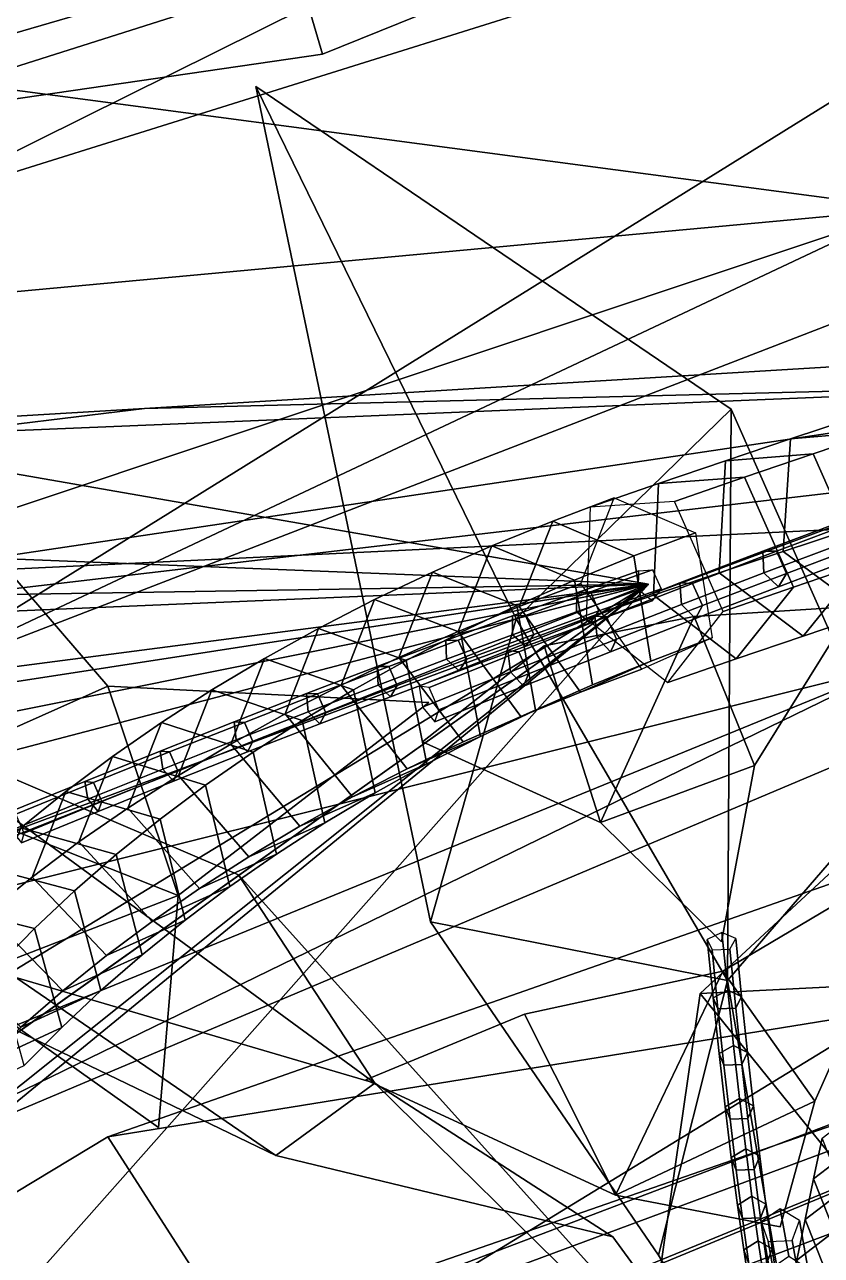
# Model space of a CAD drawing. Header units: metres. Extents: x -366 to 149, y -229 to 234.
# Drawn here: x -116.5 to -103.56, y -49.08 to -29.09 of the extents above; entities that cross this region are included whole.
import ezdxf

# ---------------------------------------------------------------- set-up
doc = ezdxf.new("R2010")
doc.units = ezdxf.units.M

msp = doc.modelspace()

# ---------------------------------------------------------------- linework, layer by layer
at = {"layer": 'coral-li_Intrnd', "color": 3}
for points in [[(-101.5412, -35.3433, 518.3214), (-102.6022, -35.6939, 519.582), (-104.0576, -35.8178, 518.3221), (-103.0247, -35.4764, 517.0956)], [(-103.0247, -35.4764, 517.0956), (-104.0576, -35.8178, 518.3221), (-104.177, -37.6442, 517.7133), (-103.1614, -37.3084, 516.5078)], [(-102.6022, -35.6939, 519.582), (-103.6903, -36.05922, 520.8151), (-105.1169, -36.1734, 519.5219), (-104.0576, -35.8178, 518.3221)], [(-101.8111, -37.4809, 519.7509), (-102.8992, -37.8461, 520.9839), (-103.6903, -36.05922, 520.8151), (-102.6022, -35.6939, 519.582)], [(-104.0576, -35.8178, 518.3221), (-105.1169, -36.1734, 519.5219), (-105.2186, -37.9939, 518.8925), (-104.177, -37.6442, 517.7133)], [(-105.1169, -36.1734, 519.5219), (-106.2019, -36.5431, 520.6939), (-106.2855, -38.3575, 520.0445), (-105.2186, -37.9939, 518.8925)], [(-103.6903, -36.05922, 520.8151), (-104.8049, -36.4388, 522.0198), (-106.2019, -36.5431, 520.6939), (-105.1169, -36.1734, 519.5219)], [(-102.8992, -37.8461, 520.9839), (-104.0138, -38.2258, 522.1887), (-104.8049, -36.4388, 522.0198), (-103.6903, -36.05922, 520.8151)], [(-106.2019, -36.5431, 520.6939), (-107.3121, -36.9265, 521.8378), (-107.3771, -38.7345, 521.1687), (-106.2855, -38.3575, 520.0445)], [(-104.8049, -36.4388, 522.0198), (-105.9452, -36.8326, 523.1956), (-107.3121, -36.9265, 521.8378), (-106.2019, -36.5431, 520.6939)], [(-104.0138, -38.2258, 522.1887), (-105.1541, -38.6196, 523.3644), (-105.9452, -36.8326, 523.1956), (-104.8049, -36.4388, 522.0198)], [(-106.9211, -36.7764, 522.3099), (-107.9193, -37.1515, 523.381), (-108.4653, -38.541, 522.3856), (-107.4671, -38.1659, 521.3145)], [(-105.6042, -37.3428, 523.3389), (-106.6024, -37.7179, 524.4099), (-107.9193, -37.1515, 523.381), (-106.9211, -36.7764, 522.3099)], [(-107.9193, -37.1515, 523.381), (-108.911, -37.5557, 524.4891), (-109.457, -38.9452, 523.4937), (-108.4653, -38.541, 522.3856)], [(-106.6024, -37.7179, 524.4099), (-107.5672, -38.1116, 525.4885), (-108.911, -37.5557, 524.4891), (-107.9193, -37.1515, 523.381)], [(-105.3298, -39.0519, 522.996), (-106.3279, -39.427, 524.0671), (-106.6024, -37.7179, 524.4099), (-105.6042, -37.3428, 523.3389)], [(-103.1614, -37.3084, 516.5078), (-104.177, -37.6442, 517.7133), (-102.7966, -38.6662, 518.5912), (-101.7637, -38.3248, 517.3647)], [(-108.911, -37.5557, 524.4891), (-109.8759, -37.9815, 525.6127), (-110.4219, -39.371, 524.6172), (-109.457, -38.9452, 523.4937)], [(-107.5672, -38.1116, 525.4885), (-108.5059, -38.5263, 526.5822), (-109.8759, -37.9815, 525.6127), (-108.911, -37.5557, 524.4891)], [(-102.7966, -38.6662, 518.5912), (-103.8559, -39.02186, 519.7909), (-102.8992, -37.8461, 520.9839), (-101.8111, -37.4809, 519.7509)], [(-106.3279, -39.427, 524.0671), (-107.2762, -39.8141, 525.1276), (-107.5672, -38.1116, 525.4885), (-106.6024, -37.7179, 524.4099)], [(-104.177, -37.6442, 517.7133), (-105.2186, -37.9939, 518.8925), (-103.8559, -39.02186, 519.7909), (-102.7966, -38.6662, 518.5912)], [(-109.8759, -37.9815, 525.6127), (-110.8133, -38.4287, 526.7512), (-111.3593, -39.8182, 525.7557), (-110.4219, -39.371, 524.6172)], [(-108.5059, -38.5263, 526.5822), (-109.4178, -38.9618, 527.6904), (-110.8133, -38.4287, 526.7512), (-109.8759, -37.9815, 525.6127)], [(-103.8559, -39.02186, 519.7909), (-104.9409, -39.3915, 520.963), (-104.0138, -38.2258, 522.1887), (-102.8992, -37.8461, 520.9839)], [(-107.2762, -39.8141, 525.1276), (-108.1988, -40.222, 526.2029), (-108.5059, -38.5263, 526.5822), (-107.5672, -38.1116, 525.4885)], [(-107.4671, -38.1659, 521.3145), (-108.4653, -38.541, 522.3856), (-107.4727, -39.9328, 522.8231), (-106.4745, -39.5576, 521.7521)], [(-105.2186, -37.9939, 518.8925), (-106.2855, -38.3575, 520.0445), (-104.9409, -39.3915, 520.963), (-103.8559, -39.02186, 519.7909)], [(-106.2855, -38.3575, 520.0445), (-107.3771, -38.7345, 521.1687), (-106.0511, -39.7749, 522.1068), (-104.9409, -39.3915, 520.963)], [(-104.9409, -39.3915, 520.963), (-106.0511, -39.7749, 522.1068), (-105.1541, -38.6196, 523.3644), (-104.0138, -38.2258, 522.1887)], [(-110.8133, -38.4287, 526.7512), (-111.7228, -38.8971, 527.9037), (-112.2688, -40.2866, 526.9083), (-111.3593, -39.8182, 525.7557)], [(-109.4178, -38.9618, 527.6904), (-110.3025, -39.4179, 528.8123), (-111.7228, -38.8971, 527.9037), (-110.8133, -38.4287, 526.7512)], [(-108.4653, -38.541, 522.3856), (-109.457, -38.9452, 523.4937), (-108.4375, -40.3264, 523.9018), (-107.4727, -39.9328, 522.8231)], [(-108.1988, -40.222, 526.2029), (-109.0951, -40.6503, 527.2925), (-109.4178, -38.9618, 527.6904), (-108.5059, -38.5263, 526.5822)], [(-111.7228, -38.8971, 527.9037), (-112.6036, -39.3863, 529.0697), (-113.1496, -40.7758, 528.0742), (-112.2688, -40.2866, 526.9083)], [(-110.3025, -39.4179, 528.8123), (-111.1594, -39.8942, 529.9471), (-112.6036, -39.3863, 529.0697), (-111.7228, -38.8971, 527.9037)], [(-109.457, -38.9452, 523.4937), (-110.4219, -39.371, 524.6172), (-109.3762, -40.7411, 524.9955), (-108.4375, -40.3264, 523.9018)], [(-109.0951, -40.6503, 527.2925), (-109.9646, -41.09888, 528.3954), (-110.3025, -39.4179, 528.8123), (-109.4178, -38.9618, 527.6904)], [(-106.4745, -39.5576, 521.7521), (-107.4727, -39.9328, 522.8231), (-106.3279, -39.427, 524.0671), (-105.3298, -39.0519, 522.996)], [(-112.6036, -39.3863, 529.0697), (-113.4554, -39.896, 530.2484), (-114.0014, -41.2855, 529.2529), (-113.1496, -40.7758, 528.0742)], [(-111.1594, -39.8942, 529.9471), (-111.988, -40.3906, 531.0944), (-113.4554, -39.896, 530.2484), (-112.6036, -39.3863, 529.0697)], [(-110.4219, -39.371, 524.6172), (-111.3593, -39.8182, 525.7557), (-110.2881, -41.1766, 526.1036), (-109.3762, -40.7411, 524.9955)], [(-109.9646, -41.09888, 528.3954), (-110.8068, -41.5673, 529.5113), (-111.1594, -39.8942, 529.9471), (-110.3025, -39.4179, 528.8123)], [(-107.4727, -39.9328, 522.8231), (-108.4375, -40.3264, 523.9018), (-107.2762, -39.8141, 525.1276), (-106.3279, -39.427, 524.0671)], [(-113.4554, -39.896, 530.2484), (-114.2776, -40.426, 531.4391), (-114.8236, -41.8155, 530.4437), (-114.0014, -41.2855, 529.2529)], [(-111.988, -40.3906, 531.0944), (-112.7878, -40.9066, 532.2534), (-114.2776, -40.426, 531.4391), (-113.4554, -39.896, 530.2484)], [(-111.3593, -39.8182, 525.7557), (-112.2688, -40.2866, 526.9083), (-111.1728, -41.6327, 527.2255), (-110.2881, -41.1766, 526.1036)], [(-110.8068, -41.5673, 529.5113), (-111.6211, -42.0555, 530.6393), (-111.988, -40.3906, 531.0944), (-111.1594, -39.8942, 529.9471)], [(-108.4375, -40.3264, 523.9018), (-109.3762, -40.7411, 524.9955), (-108.1988, -40.222, 526.2029), (-107.2762, -39.8141, 525.1276)], [(-112.2688, -40.2866, 526.9083), (-113.1496, -40.7758, 528.0742), (-112.0297, -42.109, 528.3604), (-111.1728, -41.6327, 527.2255)], [(-109.3762, -40.7411, 524.9955), (-110.2881, -41.1766, 526.1036), (-109.0951, -40.6503, 527.2925), (-108.1988, -40.222, 526.2029)], [(-114.2776, -40.426, 531.4391), (-115.0698, -40.976, 532.6412), (-115.6157, -42.3655, 531.6458), (-114.8236, -41.8155, 530.4437)], [(-112.7878, -40.9066, 532.2534), (-113.5583, -41.4421, 533.4235), (-115.0698, -40.976, 532.6412), (-114.2776, -40.426, 531.4391)], [(-111.6211, -42.0555, 530.6393), (-112.4071, -42.563, 531.7787), (-112.7878, -40.9066, 532.2534), (-111.988, -40.3906, 531.0944)], [(-113.1496, -40.7758, 528.0742), (-114.0014, -41.2855, 529.2529), (-112.8583, -42.6054, 529.5077), (-112.0297, -42.109, 528.3604)], [(-110.2881, -41.1766, 526.1036), (-111.1728, -41.6327, 527.2255), (-109.9646, -41.09888, 528.3954), (-109.0951, -40.6503, 527.2925)], [(-115.0698, -40.976, 532.6412), (-115.8313, -41.5455, 533.8539), (-116.3773, -42.935, 532.8584), (-115.6157, -42.3655, 531.6458)], [(-113.5583, -41.4421, 533.4235), (-114.299, -41.9966, 534.6038), (-115.8313, -41.5455, 533.8539), (-115.0698, -40.976, 532.6412)], [(-112.4071, -42.563, 531.7787), (-113.1643, -43.08955, 532.9291), (-113.5583, -41.4421, 533.4235), (-112.7878, -40.9066, 532.2534)], [(-111.1728, -41.6327, 527.2255), (-112.0297, -42.109, 528.3604), (-110.8068, -41.5673, 529.5113), (-109.9646, -41.09888, 528.3954)], [(-114.0014, -41.2855, 529.2529), (-114.8236, -41.8155, 530.4437), (-113.6581, -43.1215, 530.6667), (-112.8583, -42.6054, 529.5077)], [(-115.8313, -41.5455, 533.8539), (-116.5618, -42.1342, 535.0764), (-117.1078, -43.5237, 534.0809), (-116.3773, -42.935, 532.8584)], [(-114.299, -41.9966, 534.6038), (-115.0096, -42.5698, 535.7936), (-116.5618, -42.1342, 535.0764), (-115.8313, -41.5455, 533.8539)], [(-113.1643, -43.08955, 532.9291), (-113.8923, -43.6348, 534.0895), (-114.299, -41.9966, 534.6038), (-113.5583, -41.4421, 533.4235)], [(-112.0297, -42.109, 528.3604), (-112.8583, -42.6054, 529.5077), (-111.6211, -42.0555, 530.6393), (-110.8068, -41.5673, 529.5113)], [(-114.8236, -41.8155, 530.4437), (-115.6157, -42.3655, 531.6458), (-114.4286, -43.6569, 531.8367), (-113.6581, -43.1215, 530.6667)], [(-115.0096, -42.5698, 535.7936), (-115.6895, -43.1615, 536.9923), (-117.2608, -42.7419, 536.308), (-116.5618, -42.1342, 535.0764)], [(-113.8923, -43.6348, 534.0895), (-114.5905, -44.1985, 535.2593), (-115.0096, -42.5698, 535.7936), (-114.299, -41.9966, 534.6038)], [(-112.8583, -42.6054, 529.5077), (-113.6581, -43.1215, 530.6667), (-112.4071, -42.563, 531.7787), (-111.6211, -42.0555, 530.6393)], [(-115.6157, -42.3655, 531.6458), (-116.3773, -42.935, 532.8584), (-115.1693, -44.2114, 533.017), (-114.4286, -43.6569, 531.8367)], [(-114.5905, -44.1985, 535.2593), (-115.2587, -44.7803, 536.4379), (-115.6895, -43.1615, 536.9923), (-115.0096, -42.5698, 535.7936)], [(-113.6581, -43.1215, 530.6667), (-114.4286, -43.6569, 531.8367), (-113.1643, -43.08955, 532.9291), (-112.4071, -42.563, 531.7787)], [(-115.6895, -43.1615, 536.9923), (-116.3383, -43.7711, 538.1992), (-117.928, -43.3681, 537.548), (-117.2608, -42.7419, 536.308)], [(-116.3773, -42.935, 532.8584), (-117.1078, -43.5237, 534.0809), (-115.8799, -44.7847, 534.2068), (-115.1693, -44.2114, 533.017)], [(-115.2587, -44.7803, 536.4379), (-115.8963, -45.3798, 537.6244), (-116.3383, -43.7711, 538.1992), (-115.6895, -43.1615, 536.9923)], [(-114.4286, -43.6569, 531.8367), (-115.1693, -44.2114, 533.017), (-113.8923, -43.6348, 534.0895), (-113.1643, -43.08955, 532.9291)], [(-116.3383, -43.7711, 538.1992), (-116.9558, -44.3985, 539.4135), (-118.5629, -44.01249, 538.7955), (-117.928, -43.3681, 537.548)], [(-117.1078, -43.5237, 534.0809), (-117.8068, -44.1314, 535.3125), (-116.5598, -45.3763, 535.4056), (-115.8799, -44.7847, 534.2068)], [(-115.8963, -45.3798, 537.6244), (-116.503, -45.9967, 538.8182), (-116.9558, -44.3985, 539.4135), (-116.3383, -43.7711, 538.1992)], [(-115.1693, -44.2114, 533.017), (-115.8799, -44.7847, 534.2068), (-114.5905, -44.1985, 535.2593), (-113.8923, -43.6348, 534.0895)], [(-115.8799, -44.7847, 534.2068), (-116.5598, -45.3763, 535.4056), (-115.2587, -44.7803, 536.4379), (-114.5905, -44.1985, 535.2593)], [(-116.5598, -45.3763, 535.4056), (-117.2086, -45.986, 536.6125), (-115.8963, -45.3798, 537.6244), (-115.2587, -44.7803, 536.4379)], [(-117.2086, -45.986, 536.6125), (-117.8261, -46.6133, 537.8267), (-116.503, -45.9967, 538.8182), (-115.8963, -45.3798, 537.6244)], [(-101.5056, -45.6181, 558.7288), (-101.6423, -46.2773, 560.8881), (-103.6843, -47.8383, 560.2822), (-103.5476, -47.1791, 558.123)], [(-101.6423, -46.2773, 560.8881), (-101.779, -46.9366, 563.0473), (-103.8209, -48.4976, 562.4415), (-103.6843, -47.8383, 560.2822)], [(-101.779, -46.9366, 563.0473), (-101.9156, -47.5958, 565.2065), (-103.9576, -49.1568, 564.6007), (-103.8209, -48.4976, 562.4415)], [(-103.5476, -47.1791, 558.123), (-103.6843, -47.8383, 560.2822), (-102.7421, -50.2138, 559.6166), (-102.6054, -49.5545, 557.4574)], [(-101.9156, -47.5958, 565.2065), (-102.0523, -48.2551, 567.3658), (-104.0943, -49.8161, 566.7599), (-103.9576, -49.1568, 564.6007)], [(-103.6843, -47.8383, 560.2822), (-103.8209, -48.4976, 562.4415), (-102.8788, -50.873, 561.7759), (-102.7421, -50.2138, 559.6166)], [(-102.0523, -48.2551, 567.3658), (-102.189, -48.9143, 569.525), (-104.231, -50.4753, 568.9192), (-104.0943, -49.8161, 566.7599)], [(-103.8209, -48.4976, 562.4415), (-103.9576, -49.1568, 564.6007), (-103.0154, -51.5322, 563.9351), (-102.8788, -50.873, 561.7759)], [(-102.189, -48.9143, 569.525), (-102.3257, -49.5735, 571.6843), (-104.3676, -51.1345, 571.0784), (-104.231, -50.4753, 568.9192)]]:
    msp.add_3dface(points, dxfattribs=at)
at = {"layer": 'coral-li_Leaf', "color": 3}
for points in [[(-117.1579, -37.5018, 515.9813), (-118.6528, -41.4009, 518.6143), (-115.1442, -39.8327, 519.3065)], [(-117.1579, -37.5018, 515.9813), (-115.1442, -39.8327, 519.3065), (-118.6528, -41.4009, 518.6143)], [(-103.0378, -38.5412, 608.0333), (-105.6269, -38.7051, 610.5603), (-104.6453, -41.1228, 609.3778)], [(-103.0378, -38.5412, 608.0333), (-104.6453, -41.1228, 609.3778), (-105.6269, -38.7051, 610.5603)], [(-107.1477, -42.05173, 609.5911), (-105.6269, -38.7051, 610.5603), (-108.0611, -39.1805, 610.2941)], [(-107.1477, -42.05173, 609.5911), (-108.0611, -39.1805, 610.2941), (-105.6269, -38.7051, 610.5603)], [(-104.6453, -41.1228, 609.3778), (-105.6269, -38.7051, 610.5603), (-107.1477, -42.05173, 609.5911)], [(-104.6453, -41.1228, 609.3778), (-107.1477, -42.05173, 609.5911), (-105.6269, -38.7051, 610.5603)], [(-108.0611, -39.1805, 610.2941), (-110.0364, -40.7396, 608.5234), (-107.1477, -42.05173, 609.5911)], [(-108.0611, -39.1805, 610.2941), (-107.1477, -42.05173, 609.5911), (-110.0364, -40.7396, 608.5234)], [(-115.1442, -39.8327, 519.3065), (-118.6528, -41.4009, 518.6143), (-114.0018, -43.2334, 519.9787)], [(-115.1442, -39.8327, 519.3065), (-114.0018, -43.2334, 519.9787), (-118.6528, -41.4009, 518.6143)], [(-115.1442, -39.8327, 519.3065), (-114.0018, -43.2334, 519.9787), (-109.9317, -40.1001, 518.6848)], [(-115.1442, -39.8327, 519.3065), (-109.9317, -40.1001, 518.6848), (-114.0018, -43.2334, 519.9787)], [(-104.6453, -41.1228, 609.3778), (-107.1477, -42.05173, 609.5911), (-105.1828, -43.9892, 606.855)], [(-104.6453, -41.1228, 609.3778), (-105.1828, -43.9892, 606.855), (-107.1477, -42.05173, 609.5911)], [(-114.0018, -43.2334, 519.9787), (-118.6528, -41.4009, 518.6143), (-117.6524, -44.644, 518.4073)], [(-114.0018, -43.2334, 519.9787), (-117.6524, -44.644, 518.4073), (-118.6528, -41.4009, 518.6143)], [(-101.8476, -42.5002, 601.1027), (-105.1578, -44.4648, 604.0693), (-103.6637, -46.5741, 601.2239)], [(-101.8476, -42.5002, 601.1027), (-103.6637, -46.5741, 601.2239), (-105.1578, -44.4648, 604.0693)], [(-117.6524, -44.644, 518.4073), (-114.3262, -47.00525, 517.4311), (-114.0018, -43.2334, 519.9787)], [(-117.6524, -44.644, 518.4073), (-114.0018, -43.2334, 519.9787), (-114.3262, -47.00525, 517.4311)], [(-106.9038, -48.1025, 600.9482), (-105.1578, -44.4648, 604.0693), (-108.3784, -45.1605, 603.4794)], [(-106.9038, -48.1025, 600.9482), (-108.3784, -45.1605, 603.4794), (-105.1578, -44.4648, 604.0693)], [(-103.6637, -46.5741, 601.2239), (-105.1578, -44.4648, 604.0693), (-106.9038, -48.1025, 600.9482)], [(-103.6637, -46.5741, 601.2239), (-106.9038, -48.1025, 600.9482), (-105.1578, -44.4648, 604.0693)], [(-108.3784, -45.1605, 603.4794), (-110.9559, -46.2322, 600.437), (-106.9038, -48.1025, 600.9482)], [(-108.3784, -45.1605, 603.4794), (-106.9038, -48.1025, 600.9482), (-110.9559, -46.2322, 600.437)], [(-103.6637, -46.5741, 601.2239), (-106.9038, -48.1025, 600.9482), (-104.2265, -48.617, 596.5032)], [(-103.6637, -46.5741, 601.2239), (-104.2265, -48.617, 596.5032), (-106.9038, -48.1025, 600.9482)]]:
    msp.add_3dface(points, dxfattribs=at)
at = {"layer": 'coral-li_Mrstm', "color": 3}
for points in [[(-118.4546, -32.04258, 279.9738), (-119.4321, -28.4368, 283.4727), (-98.9349, -22.3483, 275.5205)], [(-118.4546, -32.04258, 279.9738), (-98.9349, -22.3483, 275.5205), (-119.4321, -28.4368, 283.4727)], [(-97.9036, -25.6013, 272.4305), (-118.4546, -32.04258, 279.9738), (-98.9349, -22.3483, 275.5205)], [(-97.9036, -25.6013, 272.4305), (-98.9349, -22.3483, 275.5205), (-118.4546, -32.04258, 279.9738)], [(-90.7931, -22.5023, 268.744), (-118.7773, -39.894, 277.6938), (-91.2236, -26.898, 266.1574)], [(-90.7931, -22.5023, 268.744), (-91.2236, -26.898, 266.1574), (-118.7773, -39.894, 277.6938)], [(-95.7232, -23.1286, 504.4476), (-126.767, -32.9821, 529.5128), (-125.0098, -31.1182, 533.338)], [(-95.7232, -23.1286, 504.4476), (-125.0098, -31.1182, 533.338), (-126.767, -32.9821, 529.5128)], [(-125.0098, -31.1182, 533.338), (-121.2936, -30.5741, 535.829), (-95.7232, -23.1286, 504.4476)], [(-125.0098, -31.1182, 533.338), (-95.7232, -23.1286, 504.4476), (-121.2936, -30.5741, 535.829)], [(-95.7232, -23.1286, 504.4476), (-111.6607, -29.5664, 541.7789), (-112.9372, -25.2198, 542.5985)], [(-95.7232, -23.1286, 504.4476), (-112.9372, -25.2198, 542.5985), (-111.6607, -29.5664, 541.7789)], [(-123.5928, -31.3062, 561.1523), (-124.8449, -26.4197, 562.0203), (-112.9372, -25.2198, 542.5985)], [(-123.5928, -31.3062, 561.1523), (-112.9372, -25.2198, 542.5985), (-124.8449, -26.4197, 562.0203)], [(-111.6607, -29.5664, 541.7789), (-123.5928, -31.3062, 561.1523), (-112.9372, -25.2198, 542.5985)], [(-111.6607, -29.5664, 541.7789), (-112.9372, -25.2198, 542.5985), (-123.5928, -31.3062, 561.1523)], [(-91.2236, -26.898, 266.1574), (-118.7773, -39.894, 277.6938), (-90.8768, -29.113, 261.5561)], [(-91.2236, -26.898, 266.1574), (-90.8768, -29.113, 261.5561), (-118.7773, -39.894, 277.6938)], [(-102.129, -32.0788, 415.1698), (-123.4346, -29.2529, 420.9068), (-101.2744, -27.6951, 415.7739)], [(-102.129, -32.0788, 415.1698), (-101.2744, -27.6951, 415.7739), (-123.4346, -29.2529, 420.9068)], [(-102.129, -32.0788, 415.1698), (-124.385, -34.144, 419.7353), (-123.4346, -29.2529, 420.9068)], [(-102.129, -32.0788, 415.1698), (-123.4346, -29.2529, 420.9068), (-124.385, -34.144, 419.7353)], [(-109.9038, -43.6637, 652.867), (-112.7439, -30.09448, 684.0679), (-108.5135, -38.7383, 652.946)], [(-109.9038, -43.6637, 652.867), (-108.5135, -38.7383, 652.946), (-112.7439, -30.09448, 684.0679)], [(-108.5135, -38.7383, 652.946), (-112.7439, -30.09448, 684.0679), (-105.021, -35.3362, 651.3881)], [(-108.5135, -38.7383, 652.946), (-105.021, -35.3362, 651.3881), (-112.7439, -30.09448, 684.0679)], [(-122.6942, -38.9594, 420.1253), (-124.385, -34.144, 419.7353), (-102.129, -32.0788, 415.1698)], [(-122.6942, -38.9594, 420.1253), (-102.129, -32.0788, 415.1698), (-124.385, -34.144, 419.7353)], [(-100.4793, -36.3549, 415.6033), (-122.6942, -38.9594, 420.1253), (-102.129, -32.0788, 415.1698)], [(-100.4793, -36.3549, 415.6033), (-102.129, -32.0788, 415.1698), (-122.6942, -38.9594, 420.1253)], [(-106.3637, -38.1753, 522.3395), (-135.5989, -33.08461, 550.7729), (-137.9554, -36.9293, 549.8459)], [(-106.3637, -38.1753, 522.3395), (-137.9554, -36.9293, 549.8459), (-135.5989, -33.08461, 550.7729)], [(-97.9358, -34.9085, 423.3105), (-114.5523, -35.3263, 438.0937), (-94.9174, -34.1315, 426.5658)], [(-97.9358, -34.9085, 423.3105), (-94.9174, -34.1315, 426.5658), (-114.5523, -35.3263, 438.0937)], [(-98.7364, -37.06565, 419.323), (-118.9743, -38.04308, 429.8209), (-97.9358, -34.9085, 423.3105)], [(-98.7364, -37.06565, 419.323), (-97.9358, -34.9085, 423.3105), (-118.9743, -38.04308, 429.8209)], [(-118.9743, -38.04308, 429.8209), (-117.928, -35.735, 434.268), (-97.9358, -34.9085, 423.3105)], [(-118.9743, -38.04308, 429.8209), (-97.9358, -34.9085, 423.3105), (-117.928, -35.735, 434.268)], [(-97.9358, -34.9085, 423.3105), (-117.928, -35.735, 434.268), (-114.5523, -35.3263, 438.0937)], [(-97.9358, -34.9085, 423.3105), (-114.5523, -35.3263, 438.0937), (-117.928, -35.735, 434.268)], [(-117.928, -35.735, 434.268), (-146.1469, -37.2098, 450.4762), (-114.5523, -35.3263, 438.0937)], [(-117.928, -35.735, 434.268), (-114.5523, -35.3263, 438.0937), (-146.1469, -37.2098, 450.4762)], [(-105.0827, -44.6168, 631.1719), (-108.5135, -38.7383, 652.946), (-105.021, -35.3362, 651.3881)], [(-105.0827, -44.6168, 631.1719), (-105.021, -35.3362, 651.3881), (-108.5135, -38.7383, 652.946)], [(-105.0827, -44.6168, 631.1719), (-105.021, -35.3362, 651.3881), (-102.3275, -41.4245, 629.5815)], [(-105.0827, -44.6168, 631.1719), (-102.3275, -41.4245, 629.5815), (-105.021, -35.3362, 651.3881)], [(-137.9554, -36.9293, 549.8459), (-139.5898, -39.5834, 546.5908), (-106.3637, -38.1753, 522.3395)], [(-137.9554, -36.9293, 549.8459), (-106.3637, -38.1753, 522.3395), (-139.5898, -39.5834, 546.5908)], [(-102.3256, -39.4859, 409.3451), (-123.8927, -44.872, 408.5192), (-102.6962, -36.992, 405.6096)], [(-102.3256, -39.4859, 409.3451), (-102.6962, -36.992, 405.6096), (-123.8927, -44.872, 408.5192)], [(-106.3637, -38.1753, 522.3395), (-143.0852, -43.8378, 539.9048), (-141.9298, -47.4976, 542.4475)], [(-106.3637, -38.1753, 522.3395), (-141.9298, -47.4976, 542.4475), (-143.0852, -43.8378, 539.9048)], [(-141.9298, -47.4976, 542.4475), (-139.7084, -51.4185, 542.5093), (-106.3637, -38.1753, 522.3395)], [(-141.9298, -47.4976, 542.4475), (-106.3637, -38.1753, 522.3395), (-139.7084, -51.4185, 542.5093)], [(-106.3637, -38.1753, 522.3395), (-135.8958, -59.1581, 541.7469), (-134.5318, -58.2025, 546.0388)], [(-106.3637, -38.1753, 522.3395), (-134.5318, -58.2025, 546.0388), (-135.8958, -59.1581, 541.7469)], [(-134.5318, -58.2025, 546.0388), (-130.9982, -57.8335, 548.8116), (-106.3637, -38.1753, 522.3395)], [(-134.5318, -58.2025, 546.0388), (-106.3637, -38.1753, 522.3395), (-130.9982, -57.8335, 548.8116)], [(-128.0639, -41.00403, 558.0787), (-130.805, -38.5736, 555.4536), (-106.3637, -38.1753, 522.3395)], [(-128.0639, -41.00403, 558.0787), (-106.3637, -38.1753, 522.3395), (-130.805, -38.5736, 555.4536)], [(-106.3637, -38.1753, 522.3395), (-123.713, -41.6587, 559.4332), (-128.0639, -41.00403, 558.0787)], [(-106.3637, -38.1753, 522.3395), (-128.0639, -41.00403, 558.0787), (-123.713, -41.6587, 559.4332)], [(-106.3637, -38.1753, 522.3395), (-123.7424, -57.791, 553.9982), (-125.8329, -54.1286, 555.8452)], [(-106.3637, -38.1753, 522.3395), (-125.8329, -54.1286, 555.8452), (-123.7424, -57.791, 553.9982)], [(-125.8329, -54.1286, 555.8452), (-125.4125, -49.7751, 556.9324), (-106.3637, -38.1753, 522.3395)], [(-125.8329, -54.1286, 555.8452), (-106.3637, -38.1753, 522.3395), (-125.4125, -49.7751, 556.9324)], [(-105.5261, -44.8292, 653.3256), (-98.2357, -38.06346, 685.9869), (-100.4805, -44.5704, 654.1465)], [(-105.5261, -44.8292, 653.3256), (-100.4805, -44.5704, 654.1465), (-98.2357, -38.06346, 685.9869)], [(-109.9038, -43.6637, 652.867), (-108.5135, -38.7383, 652.946), (-105.0827, -44.6168, 631.1719)], [(-109.9038, -43.6637, 652.867), (-105.0827, -44.6168, 631.1719), (-108.5135, -38.7383, 652.946)], [(-102.3256, -39.4859, 409.3451), (-123.2395, -48.04107, 412.4852), (-123.8927, -44.872, 408.5192)], [(-102.3256, -39.4859, 409.3451), (-123.8927, -44.872, 408.5192), (-123.2395, -48.04107, 412.4852)], [(-121.0747, -48.6159, 417.0876), (-123.2395, -48.04107, 412.4852), (-102.3256, -39.4859, 409.3451)], [(-121.0747, -48.6159, 417.0876), (-102.3256, -39.4859, 409.3451), (-123.2395, -48.04107, 412.4852)], [(-100.3174, -39.8528, 413.4715), (-121.0747, -48.6159, 417.0876), (-102.3256, -39.4859, 409.3451)], [(-100.3174, -39.8528, 413.4715), (-102.3256, -39.4859, 409.3451), (-121.0747, -48.6159, 417.0876)], [(-110.8132, -46.2819, 630.8819), (-116.6383, -44.5665, 652.872), (-118.8107, -40.4232, 650.7953)], [(-110.8132, -46.2819, 630.8819), (-118.8107, -40.4232, 650.7953), (-116.6383, -44.5665, 652.872)], [(-110.8132, -46.2819, 630.8819), (-118.8107, -40.4232, 650.7953), (-113.0226, -42.9012, 628.8817)], [(-110.8132, -46.2819, 630.8819), (-113.0226, -42.9012, 628.8817), (-118.8107, -40.4232, 650.7953)], [(-97.5392, -40.9857, 419.4005), (-115.1452, -47.1552, 432.542), (-95.6418, -43.9964, 422.3211)], [(-97.5392, -40.9857, 419.4005), (-95.6418, -43.9964, 422.3211), (-115.1452, -47.1552, 432.542)], [(-86.774, -41.1978, 416.1707), (-122.3702, -54.4127, 431.8981), (-121.2008, -58.8493, 432.2769)], [(-86.774, -41.1978, 416.1707), (-121.2008, -58.8493, 432.2769), (-122.3702, -54.4127, 431.8981)], [(-121.2008, -58.8493, 432.2769), (-119.1569, -62.33, 430.2724), (-86.774, -41.1978, 416.1707)], [(-121.2008, -58.8493, 432.2769), (-86.774, -41.1978, 416.1707), (-119.1569, -62.33, 430.2724)], [(-116.9625, -53.6803, 442.4201), (-118.8349, -54.3539, 438.3764), (-86.774, -41.1978, 416.1707)], [(-116.9625, -53.6803, 442.4201), (-86.774, -41.1978, 416.1707), (-118.8349, -54.3539, 438.3764)], [(-86.774, -41.1978, 416.1707), (-114.4417, -50.8179, 444.9982), (-116.9625, -53.6803, 442.4201)], [(-86.774, -41.1978, 416.1707), (-116.9625, -53.6803, 442.4201), (-114.4417, -50.8179, 444.9982)], [(-86.774, -41.1978, 416.1707), (-116.4929, -67.7962, 426.0897), (-114.827, -68.9827, 430.2142)], [(-86.774, -41.1978, 416.1707), (-114.827, -68.9827, 430.2142), (-116.4929, -67.7962, 426.0897)], [(-114.827, -68.9827, 430.2142), (-111.1251, -70.05676, 432.5495), (-86.774, -41.1978, 416.1707)], [(-114.827, -68.9827, 430.2142), (-86.774, -41.1978, 416.1707), (-111.1251, -70.05676, 432.5495)], [(-107.7963, -60.7831, 446.6776), (-110.4329, -57.2386, 445.7853), (-86.774, -41.1978, 416.1707)], [(-107.7963, -60.7831, 446.6776), (-86.774, -41.1978, 416.1707), (-110.4329, -57.2386, 445.7853)], [(-86.774, -41.1978, 416.1707), (-103.4673, -62.2264, 447.2867), (-107.7963, -60.7831, 446.6776)], [(-86.774, -41.1978, 416.1707), (-107.7963, -60.7831, 446.6776), (-103.4673, -62.2264, 447.2867)], [(-86.774, -41.1978, 416.1707), (-104.8772, -72.5976, 435.5459), (-106.59, -70.1709, 439.0633)], [(-86.774, -41.1978, 416.1707), (-106.59, -70.1709, 439.0633), (-104.8772, -72.5976, 435.5459)], [(-106.59, -70.1709, 439.0633), (-105.7643, -66.9281, 442.0821), (-86.774, -41.1978, 416.1707)], [(-106.59, -70.1709, 439.0633), (-86.774, -41.1978, 416.1707), (-105.7643, -66.9281, 442.0821)], [(-112.4171, -47.4567, 653.0377), (-124.9788, -41.4065, 684.2031), (-116.6383, -44.5665, 652.872)], [(-112.4171, -47.4567, 653.0377), (-116.6383, -44.5665, 652.872), (-124.9788, -41.4065, 684.2031)], [(-105.0827, -44.6168, 631.1719), (-102.3275, -41.4245, 629.5815), (-103.5697, -53.4119, 590.2263)], [(-105.0827, -44.6168, 631.1719), (-103.5697, -53.4119, 590.2263), (-102.3275, -41.4245, 629.5815)], [(-98.5107, -42.6983, 415.8049), (-116.4359, -53.6521, 424.7175), (-98.3393, -46.8092, 413.7395)], [(-98.5107, -42.6983, 415.8049), (-98.3393, -46.8092, 413.7395), (-116.4359, -53.6521, 424.7175)], [(-110.8132, -46.2819, 630.8819), (-113.0226, -42.9012, 628.8817), (-103.5697, -53.4119, 590.2263)], [(-110.8132, -46.2819, 630.8819), (-103.5697, -53.4119, 590.2263), (-113.0226, -42.9012, 628.8817)], [(-106.2017, -49.07965, 631.0107), (-109.9038, -43.6637, 652.867), (-105.0827, -44.6168, 631.1719)], [(-106.2017, -49.07965, 631.0107), (-105.0827, -44.6168, 631.1719), (-109.9038, -43.6637, 652.867)], [(-115.1452, -47.1552, 432.542), (-112.9472, -50.577, 435.6499), (-95.6418, -43.9964, 422.3211)], [(-115.1452, -47.1552, 432.542), (-95.6418, -43.9964, 422.3211), (-112.9472, -50.577, 435.6499)], [(-95.6418, -43.9964, 422.3211), (-112.9472, -50.577, 435.6499), (-109.7345, -54.5528, 435.9147)], [(-95.6418, -43.9964, 422.3211), (-109.7345, -54.5528, 435.9147), (-112.9472, -50.577, 435.6499)], [(-95.6418, -43.9964, 422.3211), (-109.7345, -54.5528, 435.9147), (-92.5634, -47.2513, 422.8116)], [(-95.6418, -43.9964, 422.3211), (-92.5634, -47.2513, 422.8116), (-109.7345, -54.5528, 435.9147)], [(-112.4171, -47.4567, 653.0377), (-116.6383, -44.5665, 652.872), (-110.8132, -46.2819, 630.8819)], [(-112.4171, -47.4567, 653.0377), (-110.8132, -46.2819, 630.8819), (-116.6383, -44.5665, 652.872)], [(-105.5261, -44.8292, 653.3256), (-100.4805, -44.5704, 654.1465), (-101.743, -49.5152, 631.9116)], [(-105.5261, -44.8292, 653.3256), (-101.743, -49.5152, 631.9116), (-100.4805, -44.5704, 654.1465)], [(-103.5697, -53.4119, 590.2263), (-106.2017, -49.07965, 631.0107), (-105.0827, -44.6168, 631.1719)], [(-103.5697, -53.4119, 590.2263), (-105.0827, -44.6168, 631.1719), (-106.2017, -49.07965, 631.0107)], [(-106.2569, -49.8821, 631.0845), (-105.5261, -44.8292, 653.3256), (-101.743, -49.5152, 631.9116)], [(-106.2569, -49.8821, 631.0845), (-101.743, -49.5152, 631.9116), (-105.5261, -44.8292, 653.3256)], [(-106.9473, -48.7813, 630.923), (-112.4171, -47.4567, 653.0377), (-110.8132, -46.2819, 630.8819)], [(-106.9473, -48.7813, 630.923), (-110.8132, -46.2819, 630.8819), (-112.4171, -47.4567, 653.0377)], [(-103.5697, -53.4119, 590.2263), (-106.9473, -48.7813, 630.923), (-110.8132, -46.2819, 630.8819)], [(-103.5697, -53.4119, 590.2263), (-110.8132, -46.2819, 630.8819), (-106.9473, -48.7813, 630.923)], [(-116.4359, -53.6521, 424.7175), (-116.2111, -58.1389, 422.2646), (-98.3393, -46.8092, 413.7395)], [(-116.4359, -53.6521, 424.7175), (-98.3393, -46.8092, 413.7395), (-116.2111, -58.1389, 422.2646)], [(-98.3393, -46.8092, 413.7395), (-116.2111, -58.1389, 422.2646), (-115.4741, -60.4185, 417.7415)], [(-98.3393, -46.8092, 413.7395), (-115.4741, -60.4185, 417.7415), (-116.2111, -58.1389, 422.2646)], [(-98.3393, -46.8092, 413.7395), (-115.4741, -60.4185, 417.7415), (-97.3434, -49.00909, 409.9342)], [(-98.3393, -46.8092, 413.7395), (-97.3434, -49.00909, 409.9342), (-115.4741, -60.4185, 417.7415)], [(-115.1452, -47.1552, 432.542), (-137.5112, -60.6544, 454.5244), (-112.9472, -50.577, 435.6499)], [(-115.1452, -47.1552, 432.542), (-112.9472, -50.577, 435.6499), (-137.5112, -60.6544, 454.5244)]]:
    msp.add_3dface(points, dxfattribs=at)
at = {"layer": 'coral-li_Petiole', "color": 3}
for points in [[(-102.9622, -37.142, 515.0259), (-104.2872, -37.6415, 515.9481), (-104.5106, -37.6411, 515.6273), (-103.1997, -37.1469, 514.7154)], [(-103.1997, -37.1469, 514.7154), (-104.5106, -37.6411, 515.6273), (-104.4908, -37.9956, 515.4636), (-103.1886, -37.5047, 514.5581)], [(-102.8019, -37.5042, 515.0601), (-104.1268, -38.00372, 515.9824), (-104.2872, -37.6415, 515.9481), (-102.9622, -37.142, 515.0259)], [(-103.1886, -37.5047, 514.5581), (-104.4908, -37.9956, 515.4636), (-104.255, -38.2184, 515.6818), (-102.9442, -37.7242, 514.77)], [(-102.9442, -37.7242, 514.77), (-104.255, -38.2184, 515.6818), (-104.1268, -38.00372, 515.9824), (-102.8019, -37.5042, 515.0601)], [(-104.2872, -37.6415, 515.9481), (-105.6496, -38.1642, 516.8002), (-105.8585, -38.1582, 516.4697), (-104.5106, -37.6411, 515.6273)], [(-104.5106, -37.6411, 515.6273), (-105.8585, -38.1582, 516.4697), (-105.8297, -38.5093, 516.3002), (-104.4908, -37.9956, 515.4636)], [(-104.1268, -38.00372, 515.9824), (-105.4893, -38.5264, 516.8344), (-105.6496, -38.1642, 516.8002), (-104.2872, -37.6415, 515.9481)], [(-106.5242, -37.9589, 522.2501), (-107.5319, -38.3158, 523.1944), (-107.5365, -38.6252, 523.0725), (-106.5288, -38.2683, 522.1282)], [(-106.2993, -37.9465, 522.4948), (-107.307, -38.3034, 523.4391), (-107.5319, -38.3158, 523.1944), (-106.5242, -37.9589, 522.2501)], [(-106.1629, -38.2546, 522.5239), (-107.1706, -38.6115, 523.4682), (-107.307, -38.3034, 523.4391), (-106.2993, -37.9465, 522.4948)], [(-105.6496, -38.1642, 516.8002), (-107.0463, -38.7089, 517.58), (-107.2402, -38.6971, 517.2407), (-105.8585, -38.1582, 516.4697)], [(-105.8585, -38.1582, 516.4697), (-107.2402, -38.6971, 517.2407), (-107.2023, -39.04473, 517.0657), (-105.8297, -38.5093, 516.3002)], [(-105.4893, -38.5264, 516.8344), (-106.886, -39.07108, 517.6142), (-107.0463, -38.7089, 517.58), (-105.6496, -38.1642, 516.8002)], [(-104.4908, -37.9956, 515.4636), (-105.8297, -38.5093, 516.3002), (-105.6029, -38.7356, 516.5243), (-104.255, -38.2184, 515.6818)], [(-104.255, -38.2184, 515.6818), (-105.6029, -38.7356, 516.5243), (-105.4893, -38.5264, 516.8344), (-104.1268, -38.00372, 515.9824)], [(-107.307, -38.3034, 523.4391), (-108.3623, -38.6857, 524.3374), (-108.576, -38.6941, 524.0827), (-107.5319, -38.3158, 523.1944)], [(-107.5319, -38.3158, 523.1944), (-108.576, -38.6941, 524.0827), (-108.5737, -39.00113, 523.9547), (-107.5365, -38.6252, 523.0725)], [(-107.1706, -38.6115, 523.4682), (-108.2259, -38.9938, 524.3665), (-108.3623, -38.6857, 524.3374), (-107.307, -38.3034, 523.4391)], [(-106.5288, -38.2683, 522.1282), (-107.5365, -38.6252, 523.0725), (-107.3145, -38.807, 523.2408), (-106.3068, -38.45, 522.2964)], [(-106.3068, -38.45, 522.2964), (-107.3145, -38.807, 523.2408), (-107.1706, -38.6115, 523.4682), (-106.1629, -38.2546, 522.5239)], [(-105.8297, -38.5093, 516.3002), (-107.2023, -39.04473, 517.0657), (-106.9846, -39.2744, 517.2952), (-105.6029, -38.7356, 516.5243)], [(-105.6029, -38.7356, 516.5243), (-106.9846, -39.2744, 517.2952), (-106.886, -39.07108, 517.6142), (-105.4893, -38.5264, 516.8344)], [(-108.3623, -38.6857, 524.3374), (-109.4548, -39.08986, 525.1799), (-109.6569, -39.094, 524.9157), (-108.576, -38.6941, 524.0827)], [(-108.576, -38.6941, 524.0827), (-109.6569, -39.094, 524.9157), (-109.6475, -39.3983, 524.7819), (-108.5737, -39.00113, 523.9547)], [(-108.2259, -38.9938, 524.3665), (-109.3184, -39.3979, 525.209), (-109.4548, -39.08986, 525.1799), (-108.3623, -38.6857, 524.3374)], [(-107.0463, -38.7089, 517.58), (-108.4739, -39.2742, 518.2856), (-108.6525, -39.2565, 517.9383), (-107.2402, -38.6971, 517.2407)], [(-107.2402, -38.6971, 517.2407), (-108.6525, -39.2565, 517.9383), (-108.6052, -39.6003, 517.7584), (-107.2023, -39.04473, 517.0657)], [(-107.5365, -38.6252, 523.0725), (-108.5737, -39.00113, 523.9547), (-108.3586, -39.1853, 524.1291), (-107.3145, -38.807, 523.2408)], [(-106.886, -39.07108, 517.6142), (-108.3136, -39.6364, 518.3198), (-108.4739, -39.2742, 518.2856), (-107.0463, -38.7089, 517.58)], [(-107.3145, -38.807, 523.2408), (-108.3586, -39.1853, 524.1291), (-108.2259, -38.9938, 524.3665), (-107.1706, -38.6115, 523.4682)], [(-109.4548, -39.08986, 525.1799), (-110.582, -39.5147, 525.9645), (-110.7721, -39.5144, 525.6915), (-109.6569, -39.094, 524.9157)], [(-109.6569, -39.094, 524.9157), (-110.7721, -39.5144, 525.6915), (-110.7553, -39.816, 525.5523), (-109.6475, -39.3983, 524.7819)], [(-109.3184, -39.3979, 525.209), (-110.4456, -39.8228, 525.9936), (-110.582, -39.5147, 525.9645), (-109.4548, -39.08986, 525.1799)], [(-108.5737, -39.00113, 523.9547), (-109.6475, -39.3983, 524.7819), (-109.4395, -39.5851, 524.9621), (-108.3586, -39.1853, 524.1291)], [(-108.3586, -39.1853, 524.1291), (-109.4395, -39.5851, 524.9621), (-109.3184, -39.3979, 525.209), (-108.2259, -38.9938, 524.3665)], [(-107.2023, -39.04473, 517.0657), (-108.6052, -39.6003, 517.7584), (-108.3969, -39.8338, 517.9928), (-106.9846, -39.2744, 517.2952)], [(-106.9846, -39.2744, 517.2952), (-108.3969, -39.8338, 517.9928), (-108.3136, -39.6364, 518.3198), (-106.886, -39.07108, 517.6142)], [(-108.4739, -39.2742, 518.2856), (-109.9289, -39.8588, 518.9153), (-110.0919, -39.8349, 518.5609), (-108.6525, -39.2565, 517.9383)], [(-108.6525, -39.2565, 517.9383), (-110.0919, -39.8349, 518.5609), (-110.035, -40.1749, 518.3765), (-108.6052, -39.6003, 517.7584)], [(-108.3136, -39.6364, 518.3198), (-109.7686, -40.221, 518.9496), (-109.9289, -39.8588, 518.9153), (-108.4739, -39.2742, 518.2856)], [(-110.582, -39.5147, 525.9645), (-111.7411, -39.9594, 526.6893), (-111.9188, -39.9543, 526.4082), (-110.7721, -39.5144, 525.6915)], [(-110.7721, -39.5144, 525.6915), (-111.9188, -39.9543, 526.4082), (-111.8944, -40.253, 526.264), (-110.7553, -39.816, 525.5523)], [(-110.4456, -39.8228, 525.9936), (-111.6047, -40.2675, 526.7184), (-111.7411, -39.9594, 526.6893), (-110.582, -39.5147, 525.9645)], [(-109.6475, -39.3983, 524.7819), (-110.7553, -39.816, 525.5523), (-110.5546, -40.00556, 525.7379), (-109.4395, -39.5851, 524.9621)], [(-109.4395, -39.5851, 524.9621), (-110.5546, -40.00556, 525.7379), (-110.4456, -39.8228, 525.9936), (-109.3184, -39.3979, 525.209)], [(-108.6052, -39.6003, 517.7584), (-110.035, -40.1749, 518.3765), (-109.8363, -40.4122, 518.6154), (-108.3969, -39.8338, 517.9928)], [(-108.3969, -39.8338, 517.9928), (-109.8363, -40.4122, 518.6154), (-109.7686, -40.221, 518.9496), (-108.3136, -39.6364, 518.3198)], [(-111.7411, -39.9594, 526.6893), (-112.9294, -40.4228, 527.3527), (-113.0943, -40.4128, 527.0641), (-111.9188, -39.9543, 526.4082)], [(-111.9188, -39.9543, 526.4082), (-113.0943, -40.4128, 527.0641), (-113.0621, -40.7085, 526.9152), (-111.8944, -40.253, 526.264)], [(-111.6047, -40.2675, 526.7184), (-112.793, -40.7309, 527.3818), (-112.9294, -40.4228, 527.3527), (-111.7411, -39.9594, 526.6893)], [(-110.7553, -39.816, 525.5523), (-111.8944, -40.253, 526.264), (-111.7014, -40.4455, 526.4546), (-110.5546, -40.00556, 525.7379)], [(-110.5546, -40.00556, 525.7379), (-111.7014, -40.4455, 526.4546), (-111.6047, -40.2675, 526.7184), (-110.4456, -39.8228, 525.9936)], [(-111.8944, -40.253, 526.264), (-113.0621, -40.7085, 526.9152), (-112.8769, -40.9039, 527.1105), (-111.7014, -40.4455, 526.4546)], [(-111.7014, -40.4455, 526.4546), (-112.8769, -40.9039, 527.1105), (-112.793, -40.7309, 527.3818), (-111.6047, -40.2675, 526.7184)], [(-112.9294, -40.4228, 527.3527), (-114.1439, -40.9037, 527.953), (-114.2958, -40.8886, 527.6575), (-113.0943, -40.4128, 527.0641)], [(-113.0943, -40.4128, 527.0641), (-114.2958, -40.8886, 527.6575), (-114.2556, -41.1812, 527.5045), (-113.0621, -40.7085, 526.9152)], [(-112.793, -40.7309, 527.3818), (-114.0075, -41.2119, 527.9821), (-114.1439, -40.9037, 527.953), (-112.9294, -40.4228, 527.3527)], [(-113.0621, -40.7085, 526.9152), (-114.2556, -41.1812, 527.5045), (-114.0784, -41.3798, 527.7039), (-112.8769, -40.9039, 527.1105)], [(-112.8769, -40.9039, 527.1105), (-114.0784, -41.3798, 527.7039), (-114.0075, -41.2119, 527.9821), (-112.793, -40.7309, 527.3818)], [(-114.1439, -40.9037, 527.953), (-115.3817, -41.4011, 528.4888), (-115.5204, -41.3807, 528.1872), (-114.2958, -40.8886, 527.6575)], [(-114.2958, -40.8886, 527.6575), (-115.5204, -41.3807, 528.1872), (-115.472, -41.67, 528.0303), (-114.2556, -41.1812, 527.5045)], [(-114.0075, -41.2119, 527.9821), (-115.2453, -41.7092, 528.5179), (-115.3817, -41.4011, 528.4888), (-114.1439, -40.9037, 527.953)], [(-114.2556, -41.1812, 527.5045), (-115.472, -41.67, 528.0303), (-115.303, -41.8719, 528.2336), (-114.0784, -41.3798, 527.7039)], [(-115.3817, -41.4011, 528.4888), (-116.64, -41.9137, 528.9588), (-116.7651, -41.8879, 528.6517), (-115.5204, -41.3807, 528.1872)], [(-115.5204, -41.3807, 528.1872), (-116.7651, -41.8879, 528.6517), (-116.7084, -42.1738, 528.4915), (-115.472, -41.67, 528.0303)], [(-114.0784, -41.3798, 527.7039), (-115.303, -41.8719, 528.2336), (-115.2453, -41.7092, 528.5179), (-114.0075, -41.2119, 527.9821)], [(-115.2453, -41.7092, 528.5179), (-116.5035, -42.2219, 528.9879), (-116.64, -41.9137, 528.9588), (-115.3817, -41.4011, 528.4888)], [(-115.472, -41.67, 528.0303), (-116.7084, -42.1738, 528.4915), (-116.5477, -42.379, 528.6981), (-115.303, -41.8719, 528.2336)], [(-115.303, -41.8719, 528.2336), (-116.5477, -42.379, 528.6981), (-116.5035, -42.2219, 528.9879), (-115.2453, -41.7092, 528.5179)], [(-105.0805, -44.7737, 605.8971), (-105.1746, -43.8338, 606.6661), (-105.4118, -43.9494, 606.7783), (-105.3171, -44.8956, 606.004)], [(-105.3171, -44.8956, 606.004), (-105.4118, -43.9494, 606.7783), (-105.3347, -44.1197, 606.9958), (-105.2389, -45.07604, 606.2128)], [(-104.8539, -44.8776, 606.0388), (-104.9486, -43.9315, 606.8131), (-105.1746, -43.8338, 606.6661), (-105.0805, -44.7737, 605.8971)], [(-104.9483, -45.0648, 606.2346), (-105.044, -44.1085, 607.0176), (-104.9486, -43.9315, 606.8131), (-104.8539, -44.8776, 606.0388)], [(-105.2389, -45.07604, 606.2128), (-105.3347, -44.1197, 606.9958), (-105.044, -44.1085, 607.0176), (-104.9483, -45.0648, 606.2346)], [(-104.9846, -45.6745, 605.0829), (-105.0805, -44.7737, 605.8971), (-105.3171, -44.8956, 606.004), (-105.2205, -45.8023, 605.1841)], [(-104.7572, -45.7844, 605.2189), (-104.8539, -44.8776, 606.0388), (-105.0805, -44.7737, 605.8971), (-104.9846, -45.6745, 605.0829)], [(-105.2205, -45.8023, 605.1841), (-105.3171, -44.8956, 606.004), (-105.2389, -45.07604, 606.2128), (-105.1412, -45.9925, 605.3837)], [(-104.8506, -45.9813, 605.4055), (-104.9483, -45.0648, 606.2346), (-104.8539, -44.8776, 606.0388), (-104.7572, -45.7844, 605.2189)], [(-105.1412, -45.9925, 605.3837), (-105.2389, -45.07604, 606.2128), (-104.9483, -45.0648, 606.2346), (-104.8506, -45.9813, 605.4055)], [(-104.8869, -46.5341, 604.2255), (-104.9846, -45.6745, 605.0829), (-105.2205, -45.8023, 605.1841), (-105.1222, -46.6676, 604.3207)], [(-104.659, -46.6497, 604.3555), (-104.7572, -45.7844, 605.2189), (-104.9846, -45.6745, 605.0829), (-104.8869, -46.5341, 604.2255)], [(-104.7512, -46.8557, 604.5325), (-104.8506, -45.9813, 605.4055), (-104.7572, -45.7844, 605.2189), (-104.659, -46.6497, 604.3555)], [(-105.1222, -46.6676, 604.3207), (-105.2205, -45.8023, 605.1841), (-105.1412, -45.9925, 605.3837), (-105.0418, -46.867, 604.5106)], [(-105.0418, -46.867, 604.5106), (-105.1412, -45.9925, 605.3837), (-104.8506, -45.9813, 605.4055), (-104.7512, -46.8557, 604.5325)], [(-104.7879, -47.3504, 603.3268), (-104.8869, -46.5341, 604.2255), (-105.1222, -46.6676, 604.3207), (-105.0225, -47.4893, 603.416)], [(-104.5592, -47.4713, 603.4507), (-104.659, -46.6497, 604.3555), (-104.8869, -46.5341, 604.2255), (-104.7879, -47.3504, 603.3268)], [(-105.0225, -47.4893, 603.416), (-105.1222, -46.6676, 604.3207), (-105.0418, -46.867, 604.5106), (-104.941, -47.6974, 603.5957)], [(-104.6504, -47.6861, 603.6175), (-104.7512, -46.8557, 604.5325), (-104.659, -46.6497, 604.3555), (-104.5592, -47.4713, 603.4507)], [(-104.941, -47.6974, 603.5957), (-105.0418, -46.867, 604.5106), (-104.7512, -46.8557, 604.5325), (-104.6504, -47.6861, 603.6175)], [(-104.6877, -48.1214, 602.3892), (-104.7879, -47.3504, 603.3268), (-105.0225, -47.4893, 603.416), (-104.9216, -48.2653, 602.4718)], [(-104.4583, -48.2474, 602.5066), (-104.5592, -47.4713, 603.4507), (-104.7879, -47.3504, 603.3268), (-104.6877, -48.1214, 602.3892)], [(-104.9216, -48.2653, 602.4718), (-105.0225, -47.4893, 603.416), (-104.941, -47.6974, 603.5957), (-104.839, -48.4817, 602.6411)], [(-104.5484, -48.4704, 602.6628), (-104.6504, -47.6861, 603.6175), (-104.5592, -47.4713, 603.4507), (-104.4583, -48.2474, 602.5066)], [(-104.839, -48.4817, 602.6411), (-104.941, -47.6974, 603.5957), (-104.6504, -47.6861, 603.6175), (-104.5484, -48.4704, 602.6628)], [(-104.5865, -48.8452, 601.4148), (-104.6877, -48.1214, 602.3892), (-104.9216, -48.2653, 602.4718), (-104.8197, -48.9939, 601.4907)], [(-104.3565, -48.976, 601.5255), (-104.4583, -48.2474, 602.5066), (-104.6877, -48.1214, 602.3892), (-104.5865, -48.8452, 601.4148)], [(-104.8197, -48.9939, 601.4907), (-104.9216, -48.2653, 602.4718), (-104.839, -48.4817, 602.6411), (-104.736, -49.2179, 601.649)], [(-104.4454, -49.2067, 601.6708), (-104.5484, -48.4704, 602.6628), (-104.4583, -48.2474, 602.5066), (-104.3565, -48.976, 601.5255)], [(-104.0885, -49.09544, 594.9122), (-104.2261, -48.3272, 596.3484), (-104.5372, -48.5381, 596.4313), (-104.3987, -49.3112, 594.9854)], [(-103.7771, -49.2872, 595.032), (-103.9156, -48.5141, 596.478), (-104.2261, -48.3272, 596.3484), (-104.0885, -49.09544, 594.9122)], [(-104.736, -49.2179, 601.649), (-104.839, -48.4817, 602.6411), (-104.5484, -48.4704, 602.6628), (-104.4454, -49.2067, 601.6708)], [(-104.3987, -49.3112, 594.9854), (-104.5372, -48.5381, 596.4313), (-104.4218, -48.8572, 596.613), (-104.2818, -49.6384, 595.1509)], [(-103.8919, -49.6233, 595.1802), (-104.0318, -48.8421, 596.6422), (-103.9156, -48.5141, 596.478), (-103.7771, -49.2872, 595.032)], [(-104.4847, -49.5202, 600.406), (-104.5865, -48.8452, 601.4148), (-104.8197, -48.9939, 601.4907), (-104.7172, -49.6733, 600.4749)], [(-104.254, -49.6553, 600.5097), (-104.3565, -48.976, 601.5255), (-104.5865, -48.8452, 601.4148), (-104.4847, -49.5202, 600.406)], [(-104.3417, -49.8932, 600.6437), (-104.4454, -49.2067, 601.6708), (-104.3565, -48.976, 601.5255), (-104.254, -49.6553, 600.5097)], [(-104.2818, -49.6384, 595.1509), (-104.4218, -48.8572, 596.613), (-104.0318, -48.8421, 596.6422), (-103.8919, -49.6233, 595.1802)], [(-104.7172, -49.6733, 600.4749), (-104.8197, -48.9939, 601.4907), (-104.736, -49.2179, 601.649), (-104.6324, -49.9045, 600.6219)]]:
    msp.add_3dface(points, dxfattribs=at)

doc.saveas('drawing.dxf')
